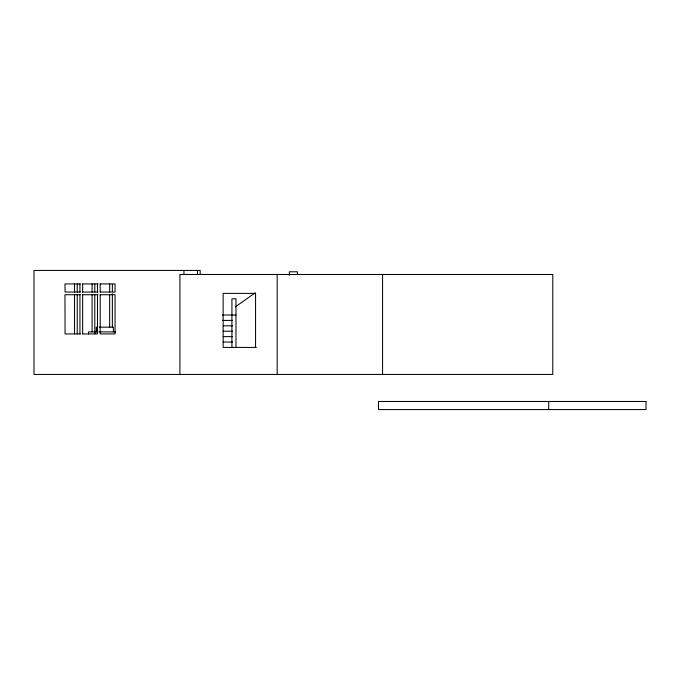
<?xml version="1.0" encoding="UTF-8"?>
<svg xmlns="http://www.w3.org/2000/svg" width="680" height="680" viewBox="0 0 680 680"><rect width="100%" height="100%" fill="white"/><g stroke="black" fill="none" stroke-linecap="round" stroke-linejoin="round"><path stroke-width="1.02" d="M235.297 306.901L255.229 292.833M80.418 283.934L64.974 283.934L65.076 292.043L80.418 292.043M82.543 283.934L97.979 283.934M100.104 283.934L115.056 283.934L115.056 292.043L100.104 292.043M82.543 292.043L97.979 292.043M80.418 294.738L64.974 294.738L65.076 333.923L80.418 333.923M82.543 294.738L97.979 294.738M100.104 294.738L115.056 294.738L115.056 333.923L100.198 333.923L100.198 294.738M222.462 315.01L235.977 315.01M222.462 320.407L232.594 320.407M223.184 325.813L232.594 325.813M99.237 327.165L113.398 327.165L113.398 331.891M223.184 331.219L232.594 331.219M98.03 331.891L88.57 331.891L88.57 333.923M99.237 331.891L115.541 331.891M82.543 333.923L97.495 333.923L97.495 294.738M223.184 336.625L232.594 336.625M223.184 342.023L232.594 342.023M256.368 347.429L223.142 347.429L223.142 293.394L255.561 293.394L255.561 347.429M548.726 401.472L548.726 409.572M382.559 274.474L382.559 374.45M297.44 274.72L297.44 271.779L289.34 271.779L289.34 275.375M277.176 274.474L277.176 374.45M235.977 347.429L235.977 298.792L231.923 298.792L231.923 347.429M200.175 274.644L200.175 270.427L34 270.427L34 374.45L552.781 374.45L552.781 274.474L179.911 274.474L179.911 374.45M197.472 270.427L197.472 274.474M183.957 270.427L183.957 274.644M112.361 284.368L112.361 291.686M112.361 293.777L112.361 327.216M109.658 283.934L109.658 292.043M109.658 294.738L109.658 327.565M100.198 283.934L100.198 292.043M97.495 283.934L97.495 292.043M97.215 331.891L97.215 327.165L96.246 327.165L96.246 331.891M94.936 331.891L94.936 333.923M94.792 283.934L94.792 292.043M94.792 294.738L94.792 331.806M92.089 283.934L92.089 292.043M92.089 294.738L92.089 331.806M82.637 283.934L82.637 292.043M82.637 294.738L82.637 333.923M79.934 283.934L79.934 292.043M79.934 294.738L79.934 333.923M77.231 283.934L77.231 292.043M77.231 294.738L77.231 333.923M74.528 283.934L74.528 292.043M74.528 294.738L74.528 333.923M646 401.472L378.505 401.472L378.505 409.572L646 409.572L646 401.472"/></g></svg>
